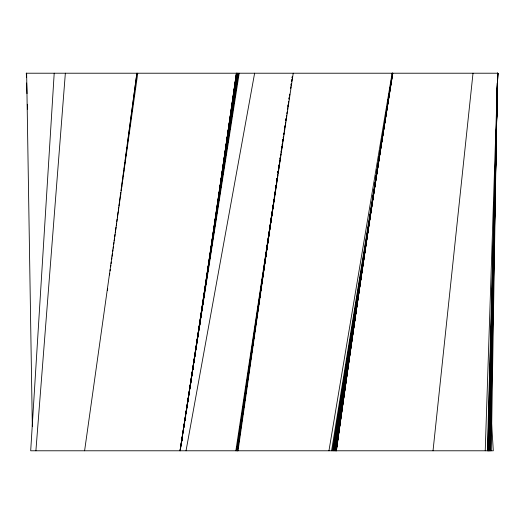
<?xml version="1.0" encoding="UTF-8"?>
<svg xmlns="http://www.w3.org/2000/svg" width="524" height="524" viewBox="0 0 524 524"><rect width="100%" height="100%" fill="white"/><g stroke="black" fill="none" stroke-linecap="round" stroke-linejoin="round"><path stroke-width="0.79" d="M491.276 450.784L496.464 128.793L495.973 152.491M496.863 104.269L490.51 450.784M497.021 94.464L497.204 83.021M490.189 450.784L496.981 104.269M497.014 102.638L497.4 83.021L497.021 101.001M494.368 230.946L489.868 450.784L497.44 83.021L489.534 450.784M494.401 229.309L495.403 180.276M495.435 178.645L495.94 154.122M497.007 101.82L497.394 83.021M497.545 78.122L497.643 73.216M489.193 450.784L497.721 73.216L485.231 450.784M497.545 79.753L497.689 73.216L488.846 450.784M488.492 450.784L497.774 73.216L26.22 73.216M488.139 450.784L497.787 73.216L487.399 450.784M488.316 450.784L497.78 73.216L487.772 450.784M54.201 73.216L30.693 450.784L493.307 450.784L491.374 419.796M35.901 450.784L65.356 73.216M433.027 450.784L473.015 73.216M120.559 195.563L120.808 193.939M121.64 187.461L121.856 185.837M122.177 183.407L122.393 181.789M122.609 180.164L122.858 178.546M123.147 176.116L123.402 174.499M123.69 172.062L123.939 170.444M124.123 168.826L124.483 166.396M124.66 164.772L125.02 162.342M125.197 160.724L125.524 158.294M125.734 156.669L127.07 146.949M127.247 145.325L136.888 73.216L120.972 190.703M107.466 290.355L107.689 288.737M109.555 274.962L109.771 273.345M110.106 270.915L110.322 269.29M110.649 266.86L110.872 265.242M111.095 263.618L111.311 262M111.638 259.57L111.861 257.952M112.077 256.328L112.411 253.898M112.739 251.468L112.955 249.85M113.177 248.225L113.394 246.608M113.728 244.177L113.944 242.553M114.167 240.935L114.494 238.505M114.717 236.881L115.044 234.451M115.26 232.833L116.033 227.161M116.249 225.543L116.583 223.106M116.8 221.488L117.127 219.058M117.35 217.44L118.116 211.768M118.339 210.144L118.666 207.714M118.883 206.096L120.749 192.321M336.388 450.784L351.093 344.641M351.368 343.024L352.108 337.351M352.383 335.733L352.672 333.297M352.947 331.679L353.124 330.061M353.399 328.437L353.687 326.007M353.962 324.389L354.139 322.764M354.971 317.099L355.2 315.474M84.6 450.784L137.766 73.216M353.248 330.061L336.153 450.784L362.647 266.048M353.484 328.437L354.283 322.764M354.512 321.147L354.741 319.529L335.891 450.784L367.92 230.874L366.073 242.998M355.318 315.474L354.971 317.904L355.855 312.232M355.547 313.856L355.776 312.232M356.006 310.614L356.353 308.184M356.582 306.56L356.811 304.942M357.152 302.512L357.381 300.894M357.61 299.269L357.84 297.652M358.645 291.979L358.875 290.355M359.68 284.689L359.909 283.065M336.323 450.784L355.881 312.232M358.403 294.409L358.174 296.027L358.423 294.409M358.626 292.792L358.973 290.355M359.202 288.737L359.431 287.119M359.772 284.689L360.001 283.065M360.23 281.447L360.46 279.823L360.289 281.447M361.259 274.15L361.488 272.532M209.685 258.758L209.914 257.14M210.733 251.468L210.969 249.85M211.434 246.608L211.198 248.225L211.48 246.608M211.781 244.177L212.017 242.553M212.246 240.935L212.482 239.311M213.301 233.645L213.53 232.021M214.349 226.348L214.585 224.731L214.395 226.348M215.279 219.87L215.633 217.44L215.331 219.87M216.098 214.198L215.862 215.816L216.15 214.198M216.333 212.574L216.681 210.144M216.916 208.526L217.146 206.901M217.381 205.284L218.194 199.611M218.429 197.993L219.248 192.321M236.389 73.216L219.477 190.703L219.772 189.079M238.034 450.784L272.546 210.144M272.762 208.526L273.594 202.853M273.81 201.236L274.059 199.611M274.275 197.993L274.635 195.563M274.858 193.939L275.1 192.321M275.323 190.703L275.565 189.079M275.899 186.649L276.148 185.031M276.364 183.407L276.613 181.789M277.412 176.116L277.661 174.499M362.877 264.43L363.689 258.758M363.925 257.14L364.737 251.468M364.966 249.85L365.202 248.225M365.431 246.608L365.785 244.177M366.014 242.553L366.25 240.935M212.299 240.935L212.528 239.311M213.347 233.645L213.582 232.021M216.386 212.574L216.615 210.956M216.969 208.526L217.198 206.901M217.434 205.284L217.67 203.666M217.899 202.041L218.253 199.611M218.488 197.993L218.718 196.369M218.953 194.751L219.301 192.321M220.001 187.461L220.82 181.789M221.056 180.164L221.875 174.499M222.104 172.874L222.923 167.202M223.159 165.584L236.475 73.216L204.825 289.89L206.155 281.002M268.347 237.693L237.457 450.784L272.526 209.855M268.576 236.075L269.284 231.208M269.637 228.778L269.873 227.161M270.109 225.543L270.456 223.106M271.163 218.246L271.399 216.628M272.69 207.714L272.925 206.096M272.762 208.238L273.58 202.578M273.823 200.961L274.065 199.343M274.294 197.725L274.537 196.107M275.349 190.448L276.109 185.601L275.847 187.212M276.41 183.171L276.646 181.553L276.351 183.171M358.658 292.792L359.006 290.355M359.241 288.737L359.477 287.119M359.706 285.495L360.06 283.065M360.761 278.205L360.99 276.587M361.344 274.15L361.573 272.532M361.809 270.915L362.045 269.29M362.863 263.618L363.093 262M363.911 256.328L364.147 254.71M369.217 221.98L369.453 220.362L369.21 221.98M370.75 211.467L370.985 209.855M199.631 325.469L199.867 323.852M200.22 321.422L200.456 319.81M200.692 318.192L200.934 316.575M201.17 314.957L201.524 312.533M201.76 310.915L201.995 309.298M202.231 307.68L203.057 302.021L199.153 327.893L237.739 73.216L180.164 450.784L238.413 73.216L180.02 450.784L239.199 73.216M203.528 298.785L203.292 300.403L204.589 291.508L203.764 297.167M199.723 325.469L199.965 323.852M201.268 314.957L201.504 313.339M202.336 307.68L202.572 306.062M202.814 304.444L203.05 302.826M203.882 297.167L204.118 295.549M204.353 293.938L204.589 292.32M204.95 289.89L205.185 288.279M205.421 286.661L205.657 285.043M205.899 283.425L206.253 281.002M206.489 279.384L206.725 277.766M206.967 276.148L207.203 274.53M207.439 272.912L207.792 270.489M208.035 268.871L208.27 267.253M208.506 265.635L209.338 259.976M209.574 258.365L209.81 256.747M210.052 255.129L210.406 252.706M210.641 251.088L210.884 249.47M211.12 247.852L211.951 242.193M212.187 240.575L212.423 238.957M212.659 237.339L213.491 231.68M213.727 230.062L214.558 224.403M214.794 222.785L216.104 213.897M216.34 212.279L218.711 196.107M218.953 194.489L236.75 73.216L195.897 348.912M270.967 220.362L237.261 450.784L274.131 199.343M278.467 169.429L278.702 167.811M279.534 162.152L279.77 160.534M281.08 151.639L281.401 150.021M274.366 197.725L274.602 196.107M274.838 194.489L275.67 188.83M275.906 187.212L276.141 185.601M276.384 183.983L276.738 181.553L276.469 183.171M277.445 176.706L277.687 175.088M279.227 164.575L278.991 166.193L279.233 164.575M280.294 157.298L280.058 158.916L280.32 157.298M281.598 148.41L281.833 146.792M282.665 141.133L282.901 139.515M356.392 308.485L335.537 450.784L372.616 200.148M356.634 306.874L359.006 290.702M359.241 289.084L360.067 283.425L358.717 292.32M360.309 281.807L360.545 280.189M360.781 278.572L361.612 272.912L360.289 281.807M362.68 265.635L361.848 271.294L363.178 262.406M362.916 264.024L363.152 262.406M363.387 260.788L364.219 255.129M364.455 253.511L364.691 251.893M364.927 250.276L365.287 247.852M365.523 246.234L365.759 244.616M365.994 242.998L366.23 241.381M366.59 238.957L366.826 237.339M367.062 235.721L367.298 234.11M367.534 232.492L367.776 230.874M368.13 228.451L368.365 226.833M369.669 217.938L369.905 216.32M189.19 394.186L189.433 392.574M190.271 386.915L190.507 385.297M190.749 383.679L190.985 382.061M191.227 380.444L191.47 378.826M191.823 376.402L192.066 374.784M192.308 373.167L192.544 371.549M192.786 369.931L193.146 367.507M193.382 365.89L193.625 364.272M193.86 362.654L194.103 361.043M194.345 359.425L195.183 353.766L193.31 365.89M195.662 350.53L195.419 352.148L198.832 329.511L198.55 331.934M261.548 283.425L236.652 450.784L293.23 73.216L235.852 450.784M261.79 281.807L263.113 272.912M263.356 271.294L264.679 262.406M264.921 260.788L266.244 251.893M266.487 250.276L267.81 241.381M268.046 239.769L268.891 234.11M269.133 232.492L269.369 230.874M269.611 229.257L270.456 223.597M270.692 221.98L270.934 220.362M272.015 213.085L271.177 218.744L272.513 209.855L272.257 211.467M274.786 194.489L275.146 192.066M277.432 176.706L277.674 175.088M280.556 155.68L280.798 154.069M281.643 148.41L281.879 146.792M282.122 145.174L282.364 143.556M282.724 141.133L282.967 139.515M283.202 137.897L283.445 136.279M283.687 134.661L283.929 133.044M284.29 130.62L284.532 129.002M284.768 127.384L285.01 125.767M285.855 120.107L286.091 118.496M286.333 116.878L286.576 115.26M287.414 109.601L287.656 107.983M287.899 106.365L288.141 104.748M289.222 97.471L288.979 99.088L289.248 97.471M289.464 95.853L289.7 94.241M291.265 83.729L291.023 85.347L291.279 83.729M237.064 450.784L276.233 185.601M276.469 183.983L277.786 175.088M278.021 173.47L279.338 164.575M279.574 162.957L280.412 157.298M280.648 155.68L280.89 154.069M281.126 152.451L281.964 146.792M282.2 145.174L282.443 143.556M282.678 141.939L283.039 139.515M283.274 137.897L283.517 136.279M283.753 134.661L283.995 133.044M284.231 131.426L284.591 129.002M284.827 127.384L285.069 125.767M285.305 124.155L285.547 122.537M285.783 120.92L286.143 118.496M286.379 116.878L286.621 115.26M286.857 113.642L287.1 112.025M287.453 109.601L287.696 107.983M287.931 106.365L288.174 104.748M288.41 103.13L288.652 101.512M289.484 95.853L289.726 94.241M353.779 325.469L335.091 450.784L379.428 155.68M354.021 323.852L355.344 314.957M355.586 313.339L356.909 304.444M357.152 302.826L358.481 293.938M363.42 260.788L364.75 251.893M364.992 250.276L366.315 241.381M366.558 239.769L367.403 234.11M367.645 232.492L367.881 230.874M368.123 229.257L368.889 224.403M370.776 211.467L371.018 209.855M371.739 205.002L371.981 203.384M372.826 197.725L373.068 196.107M373.311 194.489L373.546 192.871M374.391 187.212L374.634 185.601M374.876 183.983L375.119 182.365M375.963 176.706L376.199 175.088M376.442 173.47L376.684 171.852M372.852 198.531L373.691 192.871L372.813 198.531M375.243 182.365L374.405 188.024L375.754 179.129L375.485 180.747M376.199 175.894L375.963 177.512L377.352 168.617M376.442 174.276L376.677 172.665M377.038 170.234L377.28 168.617M181.88 441.084L182.123 439.466M182.365 437.848L182.614 436.23M183.341 431.376L183.708 428.953M185.771 415.211L184.92 420.87L185.208 419.252M186.013 413.593L186.256 411.975M186.498 410.358L188.326 398.233M188.568 396.616L237.182 73.216L217.381 205.808M191.306 380.444L191.548 378.826M192.878 369.931L193.12 368.32M194.45 359.425L194.686 357.807M194.928 356.189L195.17 354.571M196.015 348.912L196.258 347.294M196.5 345.676L196.742 344.065M196.985 342.447L197.345 340.017M197.587 338.399L197.83 336.788M198.065 335.17L198.308 333.552M206.397 279.384L207.727 270.489M207.969 268.871L209.299 259.976M209.534 258.365L210.864 249.47M211.107 247.852L212.436 238.957M212.679 237.339L214.002 228.451M214.244 226.833L215.574 217.938M215.816 216.32L217.146 207.425M379.671 154.069L379.913 152.451M380.155 150.833L380.398 149.216M380.64 147.598L381.007 145.174M381.249 143.556L381.492 141.939M382.225 137.085L382.468 135.474M181.893 441.084L182.142 439.466M182.385 437.848L182.634 436.23M183.367 431.376L183.616 429.759M185.457 417.635L185.699 416.017M186.072 413.593L186.315 411.975M186.564 410.358L186.806 408.74M187.048 407.122L187.297 405.504M187.54 403.893L188.404 398.233M188.647 396.616L189.38 391.762M189.629 390.144L191.47 378.02M191.719 376.402L193.068 367.507M362.149 268.871L334.561 450.784L382.055 139.515L333.238 450.784L392.633 73.216M362.392 267.253L364.232 255.129M364.475 253.511L365.824 244.616M369.138 222.785L370.481 213.897M370.73 212.279L371.588 206.62M371.83 205.002L372.079 203.384M372.322 201.766L372.571 200.148M377.594 167.005L377.843 165.388M378.086 163.77L378.328 162.152M378.577 160.534L378.819 158.916M379.068 157.298L379.311 155.68M380.66 146.792L380.909 145.174M381.151 143.556L381.393 141.939M372.092 203.384L333.939 450.784L387.301 106.365L386.987 107.983M372.341 201.766L379.448 155.68M379.697 154.069L379.946 152.451M380.195 150.833L380.45 149.216M380.699 147.598L381.944 139.515M382.317 137.085L382.566 135.474M382.815 133.856L383.064 132.238M383.313 130.62L383.561 129.002M383.81 127.384L384.066 125.767M384.315 124.155L384.564 122.537M385.435 116.878L385.684 115.26M385.933 113.642L386.181 112.025M384.151 125.767L382.297 137.897L386.732 109.601M384.393 124.155L384.642 122.537M384.891 120.92L385.133 119.302M385.382 117.684L386.247 112.025M387.478 103.942L387.727 102.324M387.976 100.706L388.219 99.088M390.432 86.152L387.557 104.748L389.398 92.624M390.688 84.534L390.937 82.916L390.662 84.534M389.653 91.006L389.902 89.388M390.157 87.77L390.413 86.152M332.445 450.784L392.758 73.216M331.574 450.784L392.804 73.216M328.948 450.784L392.122 73.216M186.033 450.784L254.618 73.216M26.318 73.216L26.449 77.303M26.639 83.021L26.993 93.645M27.34 104.269L27.503 109.175M26.639 73.216L32.324 426.267M497.59 73.216L497.545 75.672L497.59 73.216M356.909 304.942L356.11 310.614L356.903 304.942M357.944 297.652L357.139 303.324L357.958 297.652M213.995 228.778L213.766 230.403L214.047 228.778M215.05 221.488L214.814 223.106L215.095 221.488M275.113 192.066L274.877 193.684L275.133 192.066M277.117 178.324L276.882 179.935L277.157 178.324M278.172 171.047L277.943 172.665L278.224 171.047M370.396 213.897L369.689 218.744L370.416 213.897M371.457 206.62L371.221 208.238L371.496 206.62M277.209 178.324L276.973 179.935L277.189 178.324M278.277 171.047L278.041 172.665L278.27 171.047M278.755 167.811L278.513 169.429L278.755 167.811M279.816 160.534L279.58 162.152L279.836 160.534M290.787 86.964L290.545 88.576L290.8 86.964M291.868 79.687L291.626 81.305L291.875 79.687M292.346 76.452L292.11 78.069L292.353 76.452M374.169 189.642L373.926 191.26L374.162 189.642M184.193 425.717L183.95 427.335L184.225 425.717M184.677 422.488L184.435 424.099L184.717 422.488M391.435 79.687L391.186 81.305L391.428 79.687M391.939 76.452L391.69 78.069L391.932 76.452M392.437 73.216L392.188 74.834L392.437 73.216"/></g></svg>
